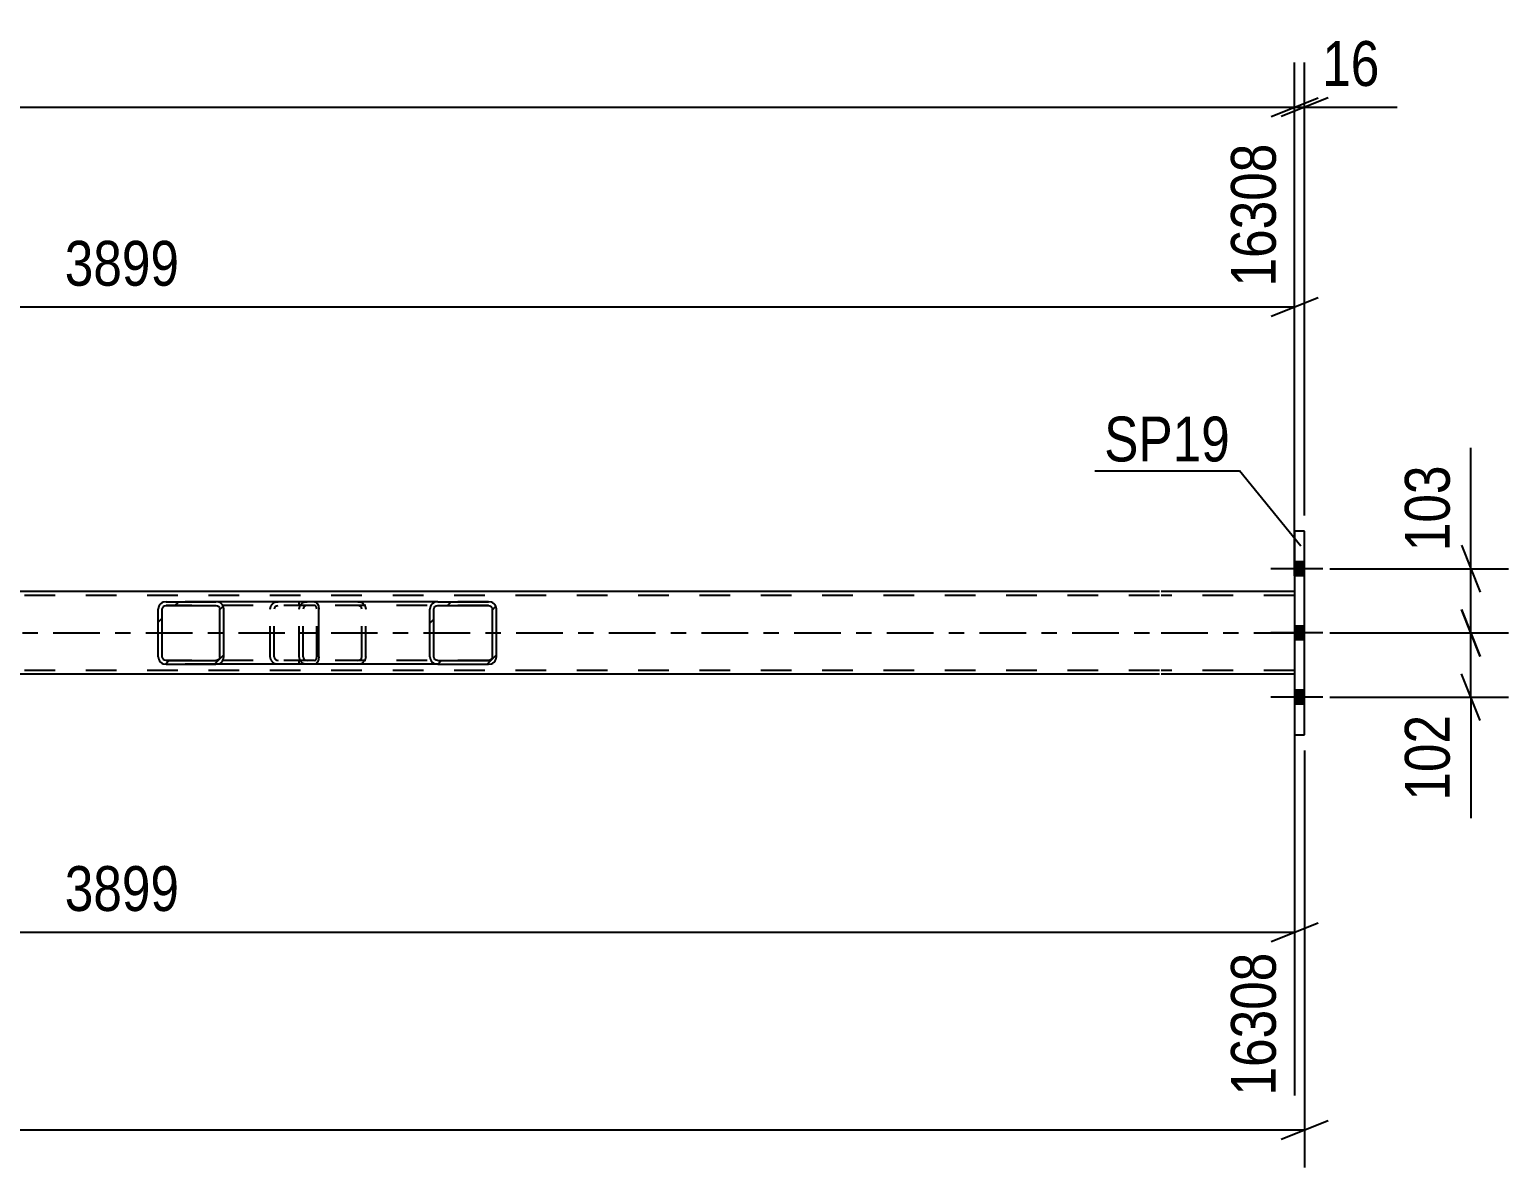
# Model space of a CAD drawing. Header units: millimetres. Extents: x 0 to 841, y 0 to 594.
# Drawn here: x 607.5 to 702, y 222.8 to 295.5 of the extents above; entities that cross this region are included whole.
import ezdxf

# ---------------------------------------------------------------- set-up
doc = ezdxf.new("R2010")
doc.units = ezdxf.units.MM
doc.linetypes.add('DXK_LINE_DOT2', pattern=[3.9198, 1.9599, -1.9599])
doc.linetypes.add('DXK_LINE_DOT3', pattern=[5.9187, 2.979, -0.9799, 0.9799, -0.9799])
doc.styles.add('Arial Narrow', font='ARIALN.TTF', dxfattribs={"height": 0.2})

# ---------------------------------------------------------------- blocks, each defined once
blk = doc.blocks.new('Part-318893670-2782 - 2723')
at = {"linetype": 'Continuous'}
h = blk.add_hatch(dxfattribs=at)
h.set_pattern_fill('', scale=0.7, style=0, pattern_type=0)
h.set_pattern_definition([(45, (619.8802, 258.693), (-1.57154, 1.57154), [])])
h.paths.add_polyline_path([(619.918, 258.509), (619.88, 258.693), (619.771, 258.849), (619.608, 258.953), (619.416, 258.989), (616.231, 258.989), (616.039, 258.953), (615.876, 258.849), (615.767, 258.693), (615.729, 258.509), (615.729, 255.469), (615.767, 255.286), (615.876, 255.13), (616.039, 255.026), (616.231, 254.989), (619.416, 254.989), (619.608, 255.026), (619.771, 255.13), (619.88, 255.286), (619.918, 255.469)])
h.paths.add_polyline_path([(619.648, 255.378), (619.593, 255.3), (619.512, 255.248), (619.416, 255.229), (616.231, 255.229), (616.135, 255.248), (616.054, 255.3), (615.999, 255.378), (615.98, 255.469), (615.98, 258.509), (615.999, 258.601), (616.054, 258.679), (616.135, 258.731), (616.231, 258.749), (619.416, 258.749), (619.512, 258.731), (619.593, 258.679), (619.648, 258.601), (619.667, 258.509), (619.667, 255.469)])
at = {"color": 2, "linetype": 'Continuous'}
for p, q in [((616.231, 258.989), (616.039, 258.953)), ((616.231, 258.989), (619.416, 258.989)), ((625.716, 258.989), (619.416, 258.989)), ((619.608, 258.953), (619.416, 258.989)), ((625.716, 258.989), (625.82, 258.953)), ((625.82, 258.953), (625.907, 258.849)), ((615.767, 258.693), (615.729, 258.509)), ((615.729, 255.469), (615.729, 258.509)), ((615.98, 258.509), (615.999, 258.601)), ((615.98, 255.469), (615.98, 258.509)), ((615.999, 258.601), (616.054, 258.679)), ((616.054, 258.679), (616.135, 258.731)), ((616.135, 258.731), (616.231, 258.749)), ((616.231, 258.749), (619.416, 258.749)), ((619.416, 258.749), (619.512, 258.731)), ((619.512, 258.731), (619.593, 258.679)), ((619.593, 258.679), (619.648, 258.601)), ((619.648, 258.601), (619.667, 258.509)), ((619.667, 255.469), (619.667, 258.509)), ((619.918, 258.509), (619.88, 258.693)), ((619.918, 255.469), (619.918, 258.509)), ((625.907, 258.849), (625.966, 258.693)), ((625.966, 258.693), (625.987, 258.509)), ((625.987, 255.469), (625.987, 258.509)), ((615.729, 255.469), (615.767, 255.286)), ((615.999, 255.378), (615.98, 255.469)), ((616.054, 255.3), (615.999, 255.378)), ((616.135, 255.248), (616.054, 255.3)), ((616.231, 255.229), (616.135, 255.248)), ((616.231, 255.229), (619.416, 255.229)), ((619.512, 255.248), (619.416, 255.229)), ((619.593, 255.3), (619.512, 255.248)), ((619.648, 255.378), (619.593, 255.3)), ((619.667, 255.469), (619.648, 255.378)), ((619.88, 255.286), (619.918, 255.469)), ((625.907, 255.13), (625.82, 255.026)), ((625.966, 255.286), (625.907, 255.13)), ((625.987, 255.469), (625.966, 255.286)), ((616.039, 255.026), (616.231, 254.989)), ((616.231, 254.989), (619.416, 254.989)), ((619.416, 254.989), (619.608, 255.026)), ((625.716, 254.989), (619.416, 254.989)), ((625.82, 255.026), (625.716, 254.989))]:
    blk.add_line(p, q, dxfattribs=at)
at = {"color": 7, "linetype": 'DXK_LINE_DOT2'}
for p, q in [((619.416, 258.989), (616.231, 258.989)), ((623.189, 258.953), (623.382, 258.989)), ((624.723, 258.749), (624.723, 258.989)), ((625.716, 258.749), (616.231, 258.749)), ((622.879, 258.509), (622.917, 258.693)), ((622.879, 255.469), (622.879, 258.509)), ((623.149, 258.601), (623.13, 258.509)), ((623.13, 255.469), (623.13, 258.509)), ((623.204, 258.679), (623.149, 258.601)), ((623.204, 258.679), (623.226, 258.693)), ((623.226, 258.693), (623.285, 258.731)), ((623.285, 258.731), (623.382, 258.749)), ((625.768, 258.731), (625.716, 258.749)), ((625.812, 258.679), (625.768, 258.731)), ((625.841, 258.601), (625.812, 258.679)), ((625.851, 258.509), (625.841, 258.601)), ((625.851, 255.469), (625.851, 258.509)), ((625.716, 255.229), (616.231, 255.229)), ((622.917, 255.286), (622.879, 255.469)), ((623.13, 255.469), (623.149, 255.378)), ((623.149, 255.378), (623.204, 255.3)), ((623.204, 255.3), (623.226, 255.286)), ((623.226, 255.286), (623.285, 255.248)), ((623.285, 255.248), (623.382, 255.229)), ((624.723, 254.989), (624.723, 255.229)), ((625.716, 255.229), (625.768, 255.248)), ((625.768, 255.248), (625.812, 255.3)), ((625.812, 255.3), (625.841, 255.378)), ((625.841, 255.378), (625.851, 255.469)), ((619.416, 254.989), (616.231, 254.989)), ((623.382, 254.989), (623.189, 255.026))]:
    blk.add_line(p, q, dxfattribs=at)
at = {"color": 2, "linetype": 'Continuous'}
for centre, start, end in [((616.217, 258.494), 111.19407, 156.15056), ((619.43, 258.494), 23.84944, 68.80593), ((616.217, 255.485), 203.84944, 248.80593), ((619.43, 255.485), 291.19407, 336.15056)]:
    blk.add_arc(centre, 0.492, start, end, dxfattribs=at)
at = {"color": 7, "linetype": 'DXK_LINE_DOT2'}
for centre, start, end in [((623.367, 258.494), 111.19407, 156.15056), ((623.367, 255.485), 203.84944, 248.80593)]:
    blk.add_arc(centre, 0.492, start, end, dxfattribs=at)
blk = doc.blocks.new('Part-318893670-2811 - 2723')
at = {"linetype": 'Continuous'}
h = blk.add_hatch(dxfattribs=at)
h.set_pattern_fill('', scale=0.7, style=0, pattern_type=0)
h.set_pattern_definition([(45, (637.2905, 258.693), (-1.57154, 1.57154), [])])
h.paths.add_polyline_path([(637.329, 258.509), (637.29, 258.693), (637.18, 258.849), (637.014, 258.953), (636.819, 258.989), (633.583, 258.989), (633.388, 258.953), (633.222, 258.849), (633.112, 258.693), (633.073, 258.509), (633.073, 255.469), (633.112, 255.286), (633.222, 255.13), (633.388, 255.026), (633.583, 254.989), (636.819, 254.989), (637.014, 255.026), (637.18, 255.13), (637.29, 255.286), (637.329, 255.469)])
h.paths.add_polyline_path([(637.055, 255.378), (636.999, 255.3), (636.916, 255.248), (636.819, 255.229), (633.583, 255.229), (633.486, 255.248), (633.403, 255.3), (633.347, 255.378), (633.328, 255.469), (633.328, 258.509), (633.347, 258.601), (633.403, 258.679), (633.486, 258.731), (633.583, 258.749), (636.819, 258.749), (636.916, 258.731), (636.999, 258.679), (637.055, 258.601), (637.074, 258.509), (637.074, 255.469)])
at = {"color": 7, "linetype": 'DXK_LINE_DOT2'}
for p, q in [((625.039, 258.953), (625.234, 258.989)), ((625.716, 258.989), (625.234, 258.989)), ((628.469, 258.989), (628.665, 258.953)), ((636.819, 258.989), (633.583, 258.989)), ((624.723, 258.509), (624.762, 258.693)), ((624.723, 255.469), (624.723, 258.509)), ((624.998, 258.601), (624.979, 258.509)), ((624.979, 255.469), (624.979, 258.509)), ((625.054, 258.679), (624.998, 258.601)), ((625.136, 258.731), (625.054, 258.679)), ((625.234, 258.749), (625.136, 258.731)), ((636.819, 258.749), (625.234, 258.749)), ((628.567, 258.731), (628.469, 258.749)), ((628.65, 258.679), (628.567, 258.731)), ((628.705, 258.601), (628.65, 258.679)), ((628.725, 258.509), (628.705, 258.601)), ((628.725, 255.469), (628.725, 258.509)), ((628.941, 258.693), (628.98, 258.509)), ((628.98, 255.469), (628.98, 258.509)), ((624.762, 255.286), (624.723, 255.469)), ((624.979, 255.469), (624.998, 255.378)), ((624.998, 255.378), (625.054, 255.3)), ((625.054, 255.3), (625.136, 255.248)), ((625.136, 255.248), (625.234, 255.229)), ((636.819, 255.229), (625.234, 255.229)), ((628.469, 255.229), (628.567, 255.248)), ((628.567, 255.248), (628.65, 255.3)), ((628.65, 255.3), (628.705, 255.378)), ((628.705, 255.378), (628.725, 255.469)), ((628.98, 255.469), (628.941, 255.286)), ((625.234, 254.989), (625.039, 255.026)), ((625.716, 254.989), (625.234, 254.989)), ((628.665, 255.026), (628.469, 254.989)), ((633.583, 254.989), (636.819, 254.989))]:
    blk.add_line(p, q, dxfattribs=at)
at = {"color": 2, "linetype": 'Continuous'}
for p, q in [((633.583, 258.989), (625.716, 258.989)), ((633.583, 258.989), (633.388, 258.953)), ((633.583, 258.989), (636.819, 258.989)), ((637.014, 258.953), (636.819, 258.989)), ((633.112, 258.693), (633.073, 258.509)), ((633.073, 255.469), (633.073, 258.509)), ((633.328, 258.509), (633.347, 258.601)), ((633.328, 255.469), (633.328, 258.509)), ((633.347, 258.601), (633.403, 258.679)), ((633.403, 258.679), (633.486, 258.731)), ((633.486, 258.731), (633.583, 258.749)), ((633.583, 258.749), (636.819, 258.749)), ((636.819, 258.749), (636.916, 258.731)), ((636.916, 258.731), (636.999, 258.679)), ((636.999, 258.679), (637.055, 258.601)), ((637.055, 258.601), (637.074, 258.509)), ((637.074, 255.469), (637.074, 258.509)), ((637.329, 258.509), (637.29, 258.693)), ((637.329, 255.469), (637.329, 258.509)), ((633.073, 255.469), (633.112, 255.286)), ((633.347, 255.378), (633.328, 255.469)), ((633.403, 255.3), (633.347, 255.378)), ((633.486, 255.248), (633.403, 255.3)), ((633.583, 255.229), (633.486, 255.248)), ((633.583, 255.229), (636.819, 255.229)), ((636.916, 255.248), (636.819, 255.229)), ((636.999, 255.3), (636.916, 255.248)), ((637.055, 255.378), (636.999, 255.3)), ((637.074, 255.469), (637.055, 255.378)), ((637.29, 255.286), (637.329, 255.469)), ((633.583, 254.989), (625.716, 254.989)), ((633.388, 255.026), (633.583, 254.989)), ((633.583, 254.989), (636.819, 254.989)), ((636.819, 254.989), (637.014, 255.026))]:
    blk.add_line(p, q, dxfattribs=at)
at = {"color": 7, "linetype": 'DXK_LINE_DOT2'}
for centre, start, end in [((625.215, 258.489), 110.75831, 155.68004), ((628.489, 258.489), 24.31996, 69.24169), ((625.215, 255.49), 204.31996, 249.24169), ((628.489, 255.49), 290.75831, 335.68004)]:
    blk.add_arc(centre, 0.496, start, end, dxfattribs=at)
at = {"color": 2, "linetype": 'Continuous'}
for centre, start, end in [((633.564, 258.489), 110.75831, 155.68004), ((636.838, 258.489), 24.31996, 69.24169), ((633.564, 255.49), 204.31996, 249.24169), ((636.838, 255.49), 290.75831, 335.68004)]:
    blk.add_arc(centre, 0.496, start, end, dxfattribs=at)
blk = doc.blocks.new('Part-318893670-2839 - 2723')
at = {"color": 2, "linetype": 'Continuous'}
for p, q in [((688.96, 263.489), (688.32, 263.489)), ((688.32, 263.489), (688.32, 250.489)), ((688.96, 250.489), (688.96, 263.489)), ((688.32, 250.489), (688.96, 250.489))]:
    blk.add_line(p, q, dxfattribs=at)
blk = doc.blocks.new('Part-318893670-2893 - 2723')
at = {"color": 7, "linetype": 'DXK_LINE_DOT2'}
for p, q in [((679.7, 259.389), (105.918, 259.389)), ((688.32, 259.389), (679.8, 259.389)), ((688.32, 259.629), (688.32, 254.349)), ((679.7, 254.589), (105.918, 254.589)), ((688.32, 254.589), (679.8, 254.589))]:
    blk.add_line(p, q, dxfattribs=at)
at = {"color": 2, "linetype": 'Continuous'}
for p, q in [((679.7, 259.629), (543.705, 259.629)), ((688.32, 259.629), (679.8, 259.629)), ((679.7, 254.349), (543.705, 254.349)), ((688.32, 254.349), (679.8, 254.349))]:
    blk.add_line(p, q, dxfattribs=at)
at = {"color": 7, "linetype": 'DXK_LINE_DOT3'}
for p, q in [((105.918, 256.989), (679.7, 256.989)), ((679.8, 256.989), (688.32, 256.989))]:
    blk.add_line(p, q, dxfattribs=at)
blk = doc.blocks.new('Bolt-318893670-2941 - 2723')
at = {"linetype": 'Continuous'}
for points in [[(688.96, 260.649), (688.96, 261.529), (688.32, 261.529), (688.32, 260.649)], [(688.96, 260.649), (688.96, 261.529), (688.32, 261.529), (688.32, 260.649)], [(688.96, 260.649), (688.96, 261.529), (688.32, 261.529), (688.32, 260.649)], [(688.96, 256.549), (688.96, 257.429), (688.32, 257.429), (688.32, 256.549)], [(688.96, 256.549), (688.96, 257.429), (688.32, 257.429), (688.32, 256.549)], [(688.96, 252.449), (688.96, 253.329), (688.32, 253.329), (688.32, 252.449)], [(688.96, 252.449), (688.96, 253.329), (688.32, 253.329), (688.32, 252.449)], [(688.96, 252.449), (688.96, 253.329), (688.32, 253.329), (688.32, 252.449)]]:
    blk.add_hatch(color=1, dxfattribs=at).paths.add_polyline_path(points)
at = {"color": 1, "linetype": 'Continuous'}
for p, q in [((690.12, 261.089), (686.8, 261.089)), ((690.12, 261.089), (686.8, 261.089)), ((690.12, 261.089), (686.8, 261.089)), ((688.96, 261.529), (688.32, 261.529)), ((688.96, 261.529), (688.32, 261.529)), ((688.96, 261.529), (688.32, 261.529)), ((688.96, 260.649), (688.32, 260.649)), ((688.96, 260.649), (688.32, 260.649)), ((688.96, 260.649), (688.32, 260.649)), ((690.12, 256.989), (686.8, 256.989)), ((690.12, 256.989), (686.8, 256.989)), ((688.96, 257.429), (688.32, 257.429)), ((688.96, 257.429), (688.32, 257.429)), ((688.96, 256.549), (688.32, 256.549)), ((688.96, 256.549), (688.32, 256.549)), ((688.96, 253.329), (688.32, 253.329)), ((688.96, 253.329), (688.32, 253.329)), ((688.96, 253.329), (688.32, 253.329)), ((690.12, 252.889), (686.8, 252.889)), ((690.12, 252.889), (686.8, 252.889)), ((690.12, 252.889), (686.8, 252.889)), ((688.96, 252.449), (688.32, 252.449)), ((688.96, 252.449), (688.32, 252.449)), ((688.96, 252.449), (688.32, 252.449))]:
    blk.add_line(p, q, dxfattribs=at)
blk = doc.blocks.new('StraightDimension-318893670-12505 - 2723')
at = {"color": 7, "linetype": 'Continuous'}
for p, q in [((698.979, 258.489), (700.179, 255.489)), ((690.579, 256.989), (701.979, 256.989)), ((699.579, 252.889), (699.579, 256.989)), ((700.179, 251.389), (698.979, 254.389)), ((690.579, 252.889), (701.979, 252.889)), ((699.579, 252.889), (699.579, 245.155)), ((699.579, 252.889), (699.579, 245.155))]:
    blk.add_line(p, q, dxfattribs=at)
at = {"color": 0}
blk.add_wipeout([(698.829, 252.364), (694.629, 252.364), (694.629, 245.68), (698.829, 245.68)], dxfattribs=at)
at = {"color": 3, "style": 'Arial Narrow'}
blk.add_text('102', height=2.8633, rotation=90.00021, dxfattribs=at).set_placement((698.229, 246.28))
blk = doc.blocks.new('StraightDimension-318893670-3024 - 2723')
at = {"color": 7, "linetype": 'Continuous'}
for p, q in [((688.32, 264.489), (688.32, 293.436)), ((686.82, 289.986), (689.82, 291.186)), ((97.298, 290.586), (688.32, 290.586))]:
    blk.add_line(p, q, dxfattribs=at)
blk = doc.blocks.new('StraightDimension-318893670-3034 - 2723')
at = {"color": 7, "linetype": 'Continuous'}
for p, q in [((688.32, 264.489), (688.32, 293.436)), ((688.96, 264.489), (688.96, 293.436)), ((686.82, 289.986), (689.82, 291.186)), ((690.46, 291.186), (687.46, 289.986)), ((688.32, 290.586), (688.96, 290.586)), ((688.96, 290.586), (694.866, 290.586)), ((688.96, 290.586), (694.866, 290.586))]:
    blk.add_line(p, q, dxfattribs=at)
at = {"color": 0}
blk.add_wipeout([(694.341, 291.336), (694.341, 295.536), (689.485, 295.536), (689.485, 291.336)], dxfattribs=at)
at = {"color": 3, "style": 'Arial Narrow'}
blk.add_text('16', height=2.8633, dxfattribs=at).set_placement((690.085, 291.936))
blk = doc.blocks.new('StraightDimension-318893670-3057 - 2723')
at = {"color": 7, "linetype": 'Continuous'}
for p, q in [((688.32, 253.349), (688.32, 227.441)), ((538.505, 244.949), (538.505, 227.441)), ((540.005, 238.481), (537.005, 237.281)), ((686.82, 237.281), (689.82, 238.481)), ((538.505, 237.881), (688.32, 237.881))]:
    blk.add_line(p, q, dxfattribs=at)
at = {"color": 0}
blk.add_wipeout([(617.669, 238.631), (617.669, 242.831), (609.156, 242.831), (609.156, 238.631)], dxfattribs=at)
at = {"color": 3, "style": 'Arial Narrow'}
blk.add_text('3899', height=2.8633, dxfattribs=at).set_placement((609.756, 239.231))
at = {"color": 0, "linetype": 'Continuous'}
blk.add_wipeout([(687.72, 237.181), (683.52, 237.181), (683.52, 226.841), (687.72, 226.841)], dxfattribs=at)
at = {"color": 3, "linetype": 'Continuous', "style": 'Arial Narrow'}
blk.add_text('16308', height=2.8633, rotation=90.00021, dxfattribs=at).set_placement((687.12, 227.441))
blk = doc.blocks.new('StraightDimension-318893670-3159 - 2723')
at = {"color": 7, "linetype": 'Continuous'}
for p, q in [((538.505, 268.309), (538.505, 288.265)), ((688.32, 260.629), (688.32, 288.265)), ((540.005, 278.424), (537.005, 277.224)), ((538.505, 277.824), (688.32, 277.824)), ((686.82, 277.224), (689.82, 278.424))]:
    blk.add_line(p, q, dxfattribs=at)
at = {"color": 0}
blk.add_wipeout([(617.669, 278.574), (617.669, 282.774), (609.156, 282.774), (609.156, 278.574)], dxfattribs=at)
at = {"color": 3, "style": 'Arial Narrow'}
blk.add_text('3899', height=2.8633, dxfattribs=at).set_placement((609.756, 279.174))
at = {"color": 0, "linetype": 'Continuous'}
blk.add_wipeout([(687.72, 288.865), (683.52, 288.865), (683.52, 278.524), (687.72, 278.524)], dxfattribs=at)
at = {"color": 3, "linetype": 'Continuous', "style": 'Arial Narrow'}
blk.add_text('16308', height=2.8633, rotation=90.00021, dxfattribs=at).set_placement((687.12, 279.124))
blk = doc.blocks.new('StraightDimension-318893670-3170 - 2723')
at = {"color": 7, "linetype": 'Continuous'}
for p, q in [((688.96, 249.489), (688.96, 222.847)), ((687.46, 224.647), (690.46, 225.847)), ((96.658, 225.247), (688.96, 225.247))]:
    blk.add_line(p, q, dxfattribs=at)
blk = doc.blocks.new('StraightDimension-318893670-12504 - 2723')
at = {"color": 7, "linetype": 'Continuous'}
for p, q in [((699.579, 261.089), (699.579, 268.824)), ((699.579, 261.089), (699.579, 268.824)), ((698.979, 262.589), (700.179, 259.589)), ((690.579, 261.089), (701.979, 261.089)), ((699.579, 256.989), (699.579, 261.089)), ((700.179, 255.489), (698.979, 258.489)), ((690.579, 256.989), (701.979, 256.989))]:
    blk.add_line(p, q, dxfattribs=at)
at = {"color": 0}
blk.add_wipeout([(698.829, 268.299), (694.629, 268.299), (694.629, 261.614), (698.829, 261.614)], dxfattribs=at)
at = {"color": 3, "style": 'Arial Narrow'}
blk.add_text('103', height=2.8633, rotation=90.00021, dxfattribs=at).set_placement((698.229, 262.214))
blk = doc.blocks.new('Mark-318893670-2835 - 2723')
at = {"color": 30, "linetype": 'Continuous'}
for p in [(675.555, 267.348), (688.728, 262.525)]:
    blk.add_line(p, (684.794, 267.348), dxfattribs=at)
at = {"color": 0}
blk.add_wipeout([(684.194, 267.948), (684.194, 270.948), (676.155, 270.948), (676.155, 267.948)], dxfattribs=at)
blk.add_wipeout([(684.194, 267.948), (684.194, 270.948), (676.155, 270.948), (676.155, 267.948)], dxfattribs=at)
at = {"color": 3, "style": 'Arial Narrow'}
blk.add_text('SP19', height=2.8633, dxfattribs=at).set_placement((676.155, 267.948))

msp = doc.modelspace()

# ---------------------------------------------------------------- block references
for name in ['Part-318893670-2839 - 2723', 'Bolt-318893670-2941 - 2723', 'Part-318893670-2893 - 2723', 'Part-318893670-2782 - 2723', 'Part-318893670-2811 - 2723']:
    msp.add_blockref(name, (0, 0))

# ---------------------------------------------------------------- next in the draw order: block references
for name in ['StraightDimension-318893670-3024 - 2723', 'StraightDimension-318893670-12505 - 2723', 'StraightDimension-318893670-3057 - 2723']:
    msp.add_blockref(name, (0, 0))

# ---------------------------------------------------------------- next in the draw order: block references
for name in ['StraightDimension-318893670-3034 - 2723', 'StraightDimension-318893670-3170 - 2723']:
    msp.add_blockref(name, (0, 0))

# ---------------------------------------------------------------- next in the draw order: block references
for name in ['StraightDimension-318893670-3159 - 2723', 'StraightDimension-318893670-12504 - 2723']:
    msp.add_blockref(name, (0, 0))

# ---------------------------------------------------------------- next in the draw order: block references
msp.add_blockref('Mark-318893670-2835 - 2723', (0, 0))

doc.saveas('drawing.dxf')
